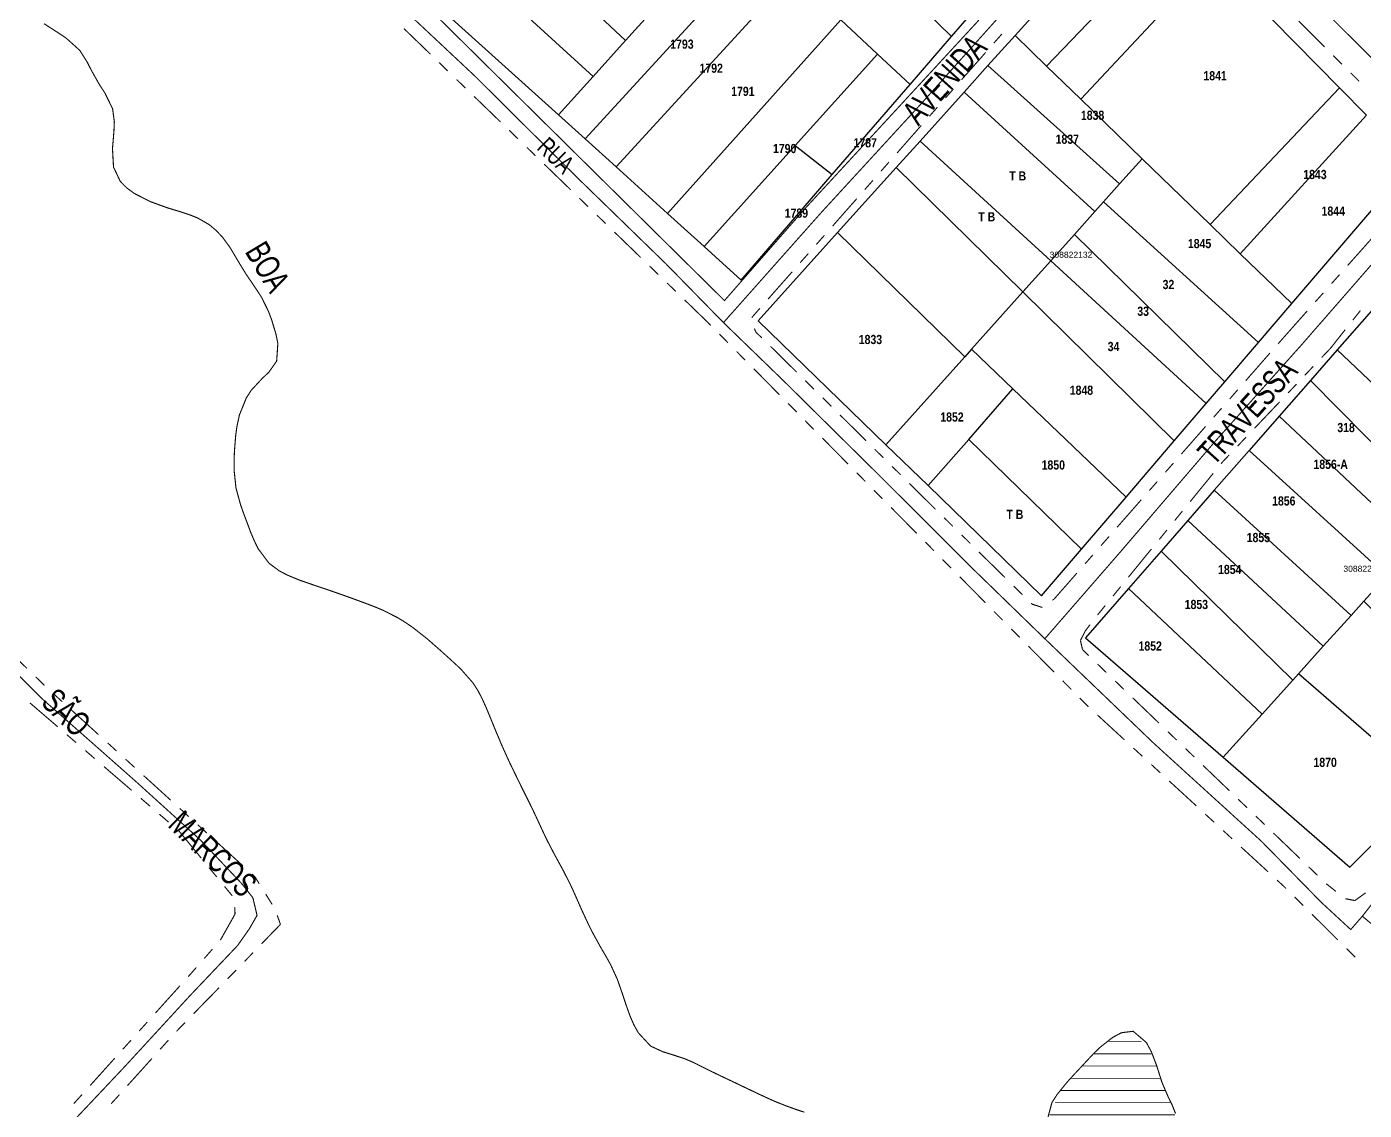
# Model space of a CAD drawing. Extents: x 204296 to 206006, y 4860262 to 4862155.
# Drawn here: x 204778.4 to 204997.6, y 4861196.7 to 4861374.4 of the extents above; entities that cross this region are included whole.
import ezdxf
from ezdxf.enums import TextEntityAlignment as Align

# ---------------------------------------------------------------- set-up
doc = ezdxf.new("R2010")
doc.units = 0
doc.header["$LTSCALE"] = 1.5
doc.header["$MEASUREMENT"] = 0
doc.linetypes.add('TRACO_25', pattern=[8, 3, -1, 1, -1, 1, -1])
for name, color, linetype in [('CD-MALHA-LOTES', 40, 'CONTINUOUS'), ('CD_TXT_QUADRA', 7, 'CONTINUOUS'), ('HD-CURSO-PERENE', 170, 'CONTINUOUS'), ('HD-HACH-HIDROG', 160, 'CONTINUOUS'), ('HD-LAGOS-PERENE', 170, 'CONTINUOUS'), ('HD-TXT-PERENE', 170, 'CONTINUOUS'), ('RU-QUADRAS', 6, 'CONTINUOUS'), ('SV-EIXO-RUA-N-PAV', 6, 'CONTINUOUS'), ('SV-RUA-NAO-PAV-S-GUIA-C-GUIA', 7, 'CONTINUOUS'), ('SV-TXT-RUA-N-PAV-S-GUIA-C-GUIA', 7, 'CONTINUOUS'), ('Th_NmrPot', 1, 'CONTINUOUS')]:
    doc.layers.add(name, color=color, linetype=linetype)
doc.styles.add('ARIAL', font='ARIAL.TTF')
doc.styles.add('MONOTXT', font='ARIAL.TTF', dxfattribs={"height": 0.2})
doc.styles.get("Standard").update_dxf_attribs({"font": 'swisscbo.ttf'})

# ---------------------------------------------------------------- blocks, each defined once
blk = doc.blocks.new('*X4')
at = {"layer": 'HD-HACH-HIDROG', "const_width": 0.13}
for points in [[(204953.355047, 4861205.924045), (204962.734165, 4861205.924139)], [(204955.755113, 4861207.924102), (204961.130431, 4861207.924156)], [(204951.359964, 4861203.923992), (204963.597731, 4861203.924115)], [(204949.567005, 4861201.923942), (204964.284359, 4861201.924089)], [(204947.819384, 4861199.923891), (204964.991341, 4861199.924063)], [(204946.928539, 4861197.923849), (204965.810386, 4861197.924038)], [(204946.037694, 4861195.923807), (204966.629431, 4861195.924013)], [(204946.183015, 4861193.923776), (204966.79523, 4861193.923982)], [(204947.018028, 4861191.923751), (204966.452152, 4861191.923945)], [(204947.747515, 4861189.923725), (204966.109073, 4861189.923909)], [(204947.861743, 4861187.923693), (204963.445907, 4861187.923849)], [(204947.975971, 4861185.923662), (204960.237828, 4861185.923784)], [(204949.471428, 4861183.923644), (204954.85528, 4861183.923697)]]:
    blk.add_lwpolyline(points, dxfattribs=at)

msp = doc.modelspace()

# ---------------------------------------------------------------- linework, layer by layer
at = {"layer": 'CD-MALHA-LOTES', "linetype": 'Continuous'}
for p, q in [((204901.87, 4861400.34), (204929.99, 4861372.78)), ((204961.79, 4861396.71), (204940.4, 4861372.95)), ((204852.5, 4861394.8), (204876.51, 4861372.1)), ((204945.56, 4861367.94), (204967.53, 4861390.87)), ((204846.77, 4861388.64), (204871.21, 4861366.2)), ((204898.85, 4861387.61), (204869.91, 4861355.99)), ((204951.18, 4861362.49), (204972.73, 4861385.59)), ((204993.59, 4861364.39), (204972.73, 4861385.59)), ((204840.85, 4861382.29), (204865.57, 4861359.91)), ((204874.99, 4861351.39), (204903.88, 4861382.92)), ((204929.99, 4861372.78), (204935.39, 4861379.05)), ((204876.51, 4861372.1), (204880.77, 4861376.84)), ((204883.41, 4861343.77), (204911.82, 4861375.51)), ((204911.82, 4861375.51), (204917.86, 4861369.87)), ((204923.19, 4861364.91), (204929.99, 4861372.78)), ((204940.4, 4861372.95), (204935.95, 4861368)), ((204940.4, 4861372.95), (204945.56, 4861367.94)), ((204871.21, 4861366.2), (204876.51, 4861372.1)), ((204917.86, 4861369.87), (204904.33, 4861354.88)), ((204923.19, 4861364.91), (204917.86, 4861369.87)), ((204865.57, 4861359.91), (204871.21, 4861366.2)), ((204935.95, 4861368), (204932.05, 4861363.67)), ((204957.53, 4861348.6), (204935.95, 4861368)), ((204945.56, 4861367.94), (204951.18, 4861362.49)), ((204910.43, 4861350.13), (204923.19, 4861364.91)), ((204972.37, 4861341.94), (204993.59, 4861364.39)), ((204998.01, 4861359.89), (204993.59, 4861364.39)), ((204932.05, 4861363.67), (204924.82, 4861355.64)), ((204932.05, 4861363.67), (204953.48, 4861344.08)), ((204951.18, 4861362.49), (204961.24, 4861352.74)), ((204865.57, 4861359.91), (204869.91, 4861355.99)), ((204977.31, 4861337.15), (204998.01, 4861359.89)), ((204869.91, 4861355.99), (204874.99, 4861351.39)), ((204924.82, 4861355.64), (204920.9, 4861351.28)), ((204946.23, 4861335.98), (204924.82, 4861355.64)), ((204904.33, 4861354.88), (204889.4, 4861338.35)), ((204904.33, 4861354.88), (204910.43, 4861350.13)), ((204874.99, 4861351.39), (204883.41, 4861343.77)), ((204920.9, 4861351.28), (204911.3, 4861340.62)), ((204920.9, 4861351.28), (204941.66, 4861330.88)), ((204961.24, 4861352.74), (204957.53, 4861348.6)), ((204961.24, 4861352.74), (204972.37, 4861341.94)), ((204985.74, 4861328.97), (205005.6, 4861352.18)), ((204895.5, 4861332.82), (204910.43, 4861350.13)), ((204957.53, 4861348.6), (204954.91, 4861345.68)), ((204953.48, 4861344.08), (204950.13, 4861340.33)), ((204954.91, 4861345.68), (204953.48, 4861344.08)), ((204954.91, 4861345.68), (204980.31, 4861322.62)), ((205014.18, 4861345.36), (204993.2, 4861321.38)), ((204883.41, 4861343.77), (204889.4, 4861338.35)), ((204972.37, 4861341.94), (204977.31, 4861337.15)), ((204911.3, 4861340.62), (204898.29, 4861326.17)), ((204932.17, 4861320.27), (204911.3, 4861340.62)), ((204950.13, 4861340.33), (204946.23, 4861335.98)), ((204950.13, 4861340.33), (204974.78, 4861316.17)), ((204889.4, 4861338.35), (204895.5, 4861332.82)), ((204946.23, 4861335.98), (204941.66, 4861330.88)), ((204946.23, 4861335.98), (204971.72, 4861312.59)), ((204977.31, 4861337.15), (204985.74, 4861328.97)), ((204933.25, 4861321.48), (204941.66, 4861330.88)), ((204941.66, 4861330.88), (204966.48, 4861306.47)), ((204980.31, 4861322.62), (204985.74, 4861328.97)), ((204898.29, 4861326.17), (204919.23, 4861305.83)), ((204974.78, 4861316.17), (204980.31, 4861322.62)), ((204932.17, 4861320.27), (204919.23, 4861305.83)), ((204933.25, 4861321.48), (204932.17, 4861320.27)), ((204940.05, 4861314.98), (204933.25, 4861321.48)), ((204993.2, 4861321.38), (204988.82, 4861316.37)), ((204993.2, 4861321.38), (205004.3, 4861310.81)), ((204971.72, 4861312.59), (204974.78, 4861316.17)), ((204988.82, 4861316.37), (204983.67, 4861310.49)), ((204988.82, 4861316.37), (205010.46, 4861294.44)), ((204932.79, 4861306.71), (204940.05, 4861314.98)), ((204958.58, 4861297.24), (204940.05, 4861314.98)), ((204966.48, 4861306.47), (204971.72, 4861312.59)), ((204983.67, 4861310.49), (204978.76, 4861304.87)), ((204983.67, 4861310.49), (205006.01, 4861289.51)), ((204919.23, 4861305.83), (204926.13, 4861299.13)), ((204926.13, 4861299.13), (204932.79, 4861306.71)), ((204932.79, 4861306.71), (204951.29, 4861288.72)), ((204958.58, 4861297.24), (204966.48, 4861306.47)), ((204978.76, 4861304.87), (204973.05, 4861298.35)), ((204978.76, 4861304.87), (205001.34, 4861284.32)), ((204926.13, 4861299.13), (204944.73, 4861281.05)), ((204973.05, 4861298.35), (204968.71, 4861293.38)), ((204973.05, 4861298.35), (204995.49, 4861277.83)), ((204951.29, 4861288.72), (204958.58, 4861297.24)), ((204968.71, 4861293.38), (204964.34, 4861288.39)), ((204968.71, 4861293.38), (204990.92, 4861272.77)), ((204944.73, 4861281.05), (204951.29, 4861288.72)), ((204964.34, 4861288.39), (204958.96, 4861282.24)), ((204964.34, 4861288.39), (204985.93, 4861267.23)), ((204997.59, 4861280.16), (205001.34, 4861284.32)), ((204958.96, 4861282.24), (204951.91, 4861274.18)), ((204958.96, 4861282.24), (204980.88, 4861261.63)), ((204995.49, 4861277.83), (204997.59, 4861280.16)), ((204997.59, 4861280.16), (205018.13, 4861259.55)), ((204990.92, 4861272.77), (204995.49, 4861277.83)), ((204951.91, 4861274.18), (204974.51, 4861254.56)), ((204986.88, 4861268.28), (204990.92, 4861272.77)), ((204985.93, 4861267.23), (204986.88, 4861268.28)), ((205008.26, 4861249.61), (204986.88, 4861268.28)), ((204980.88, 4861261.63), (204985.93, 4861267.23)), ((204974.51, 4861254.56), (204980.88, 4861261.63)), ((204974.51, 4861254.56), (204995.27, 4861236.53)), ((204995.27, 4861236.53), (205008.26, 4861249.61))]:
    msp.add_line(p, q, dxfattribs=at)
at = {"layer": 'HD-CURSO-PERENE', "const_width": 0.18, "flags": 128}
msp.add_lwpolyline([(204905.84, 4861196.36), (204904.42, 4861196.83), (204903, 4861197.34), (204900.93, 4861198.16), (204898.21, 4861199.41), (204896.86, 4861200.06), (204894.16, 4861201.35), (204892.8, 4861201.99), (204890.26, 4861203.21), (204887.58, 4861204.55), (204886.2, 4861205.14), (204884.08, 4861205.83), (204882.62, 4861206.28), (204880.65, 4861207.2), (204878.65, 4861209.36), (204877.89, 4861210.71), (204877.27, 4861212.15), (204876.64, 4861213.9), (204876.17, 4861215.33), (204875.2, 4861218.14), (204874.05, 4861220.63), (204873.32, 4861221.94), (204872.55, 4861223.24), (204871.25, 4861225.59), (204870.57, 4861226.92), (204869.34, 4861229.55), (204868.74, 4861230.92), (204868.13, 4861232.3), (204867.51, 4861233.66), (204866.3, 4861236.04), (204865.58, 4861237.36), (204864.86, 4861238.67), (204863.55, 4861241.21), (204862.91, 4861242.57), (204862.28, 4861243.93), (204861.65, 4861245.29), (204860.75, 4861247.16), (204859.41, 4861249.84), (204858.25, 4861252.22), (204857.6, 4861253.57), (204856.97, 4861254.93), (204856.21, 4861256.63), (204855.05, 4861259.39), (204854.49, 4861260.78), (204853.68, 4861262.73), (204853.06, 4861264.11), (204852.37, 4861265.44), (204851.54, 4861266.75), (204849.57, 4861268.99), (204848.47, 4861270.03), (204846.29, 4861272), (204844.04, 4861273.98), (204841.71, 4861275.82), (204840.47, 4861276.67), (204839.19, 4861277.46), (204836.74, 4861278.7), (204835.36, 4861279.27), (204833.95, 4861279.81), (204831.94, 4861280.55), (204830.53, 4861281.06), (204827.7, 4861282.05), (204825.9, 4861282.65), (204823.06, 4861283.63), (204821.14, 4861284.43), (204819.79, 4861285.13), (204818.08, 4861286.4), (204816.32, 4861288.76), (204815.65, 4861290.12), (204815.06, 4861291.54), (204814.52, 4861292.99), (204813.93, 4861294.55), (204813.43, 4861295.97), (204812.67, 4861298.75), (204812.36, 4861301.71), (204812.36, 4861303.22), (204812.42, 4861304.73), (204812.62, 4861307.27), (204812.82, 4861308.76), (204813.24, 4861310.71), (204814.36, 4861313.49), (204815.18, 4861314.77), (204816.96, 4861316.68), (204818.08, 4861317.75), (204819.34, 4861319.53), (204819.54, 4861322.44), (204819.22, 4861324), (204818.53, 4861326.29), (204818, 4861327.7), (204816.85, 4861330.04), (204815.2, 4861332.53), (204814.34, 4861333.78), (204813.25, 4861335.56), (204811.72, 4861338.15), (204810.5, 4861339.82), (204809.47, 4861340.93), (204808.32, 4861341.9), (204806.41, 4861343.01), (204805.02, 4861343.56), (204803.58, 4861344.03), (204801.41, 4861344.69), (204798.61, 4861345.71), (204796.01, 4861347.04), (204794.75, 4861347.96), (204793.7, 4861349.03), (204792.6, 4861351.36), (204792.43, 4861354.4), (204792.67, 4861357.28), (204792.73, 4861358.81), (204792.45, 4861360.94), (204791.15, 4861363.58), (204790.3, 4861364.86), (204788.99, 4861367.19), (204788.31, 4861368.54), (204787.08, 4861370.49), (204784.88, 4861372.48), (204783.62, 4861373.33), (204781.2, 4861374.89)], dxfattribs=at)
at = {"layer": 'HD-LAGOS-PERENE', "const_width": 0.18, "flags": 128}
msp.add_lwpolyline([(204945.68, 4861195.12), (204946.43, 4861197.93), (204947.3, 4861199.28), (204948.86, 4861201.21), (204949.87, 4861202.33), (204951.31, 4861203.87), (204953.29, 4861206), (204954.4, 4861207.06), (204956.4, 4861208.63), (204957.83, 4861209.39), (204959.76, 4861209.63), (204961.92, 4861207.78), (204962.72, 4861206.3), (204963.59, 4861204.04), (204964.48, 4861201.23), (204965.48, 4861198.89), (204966.14, 4861197.54), (204966.7, 4861196.13)], dxfattribs=at)
at = {"layer": 'RU-QUADRAS', "linetype": 'Continuous', "const_width": 0.01}
msp.add_lwpolyline([(204898.29, 4861326.17), (204911.3, 4861340.62), (204920.9, 4861351.28), (204924.82, 4861355.64), (204932.05, 4861363.67), (204935.95, 4861368), (204940.4, 4861372.95), (204961.79, 4861396.71), (204967.53, 4861390.87), (204972.73, 4861385.59), (204993.59, 4861364.39), (204998.01, 4861359.89), (205005.6, 4861352.18), (204985.74, 4861328.97), (204980.31, 4861322.62), (204974.78, 4861316.17), (204971.72, 4861312.59), (204966.48, 4861306.47), (204958.58, 4861297.24), (204951.29, 4861288.72), (204944.73, 4861281.05), (204926.13, 4861299.13), (204919.23, 4861305.83), (204898.29, 4861326.17)], close=True, dxfattribs=at)
for points in [[(204935.39, 4861379.05), (204929.99, 4861372.78), (204923.19, 4861364.91), (204910.43, 4861350.13), (204895.5, 4861332.82), (204889.4, 4861338.35), (204883.41, 4861343.77), (204874.99, 4861351.39), (204869.91, 4861355.99), (204865.57, 4861359.91), (204840.85, 4861382.29)], [(205008.26, 4861249.61), (204995.27, 4861236.53), (204974.51, 4861254.56), (204951.91, 4861274.18), (204951.91, 4861274.18), (204958.96, 4861282.24), (204964.34, 4861288.39), (204968.71, 4861293.38), (204973.05, 4861298.35), (204978.76, 4861304.87), (204983.67, 4861310.49), (204988.82, 4861316.37), (204993.2, 4861321.38), (205014.18, 4861345.36)]]:
    msp.add_lwpolyline(points, dxfattribs=at)
at = {"layer": 'SV-EIXO-RUA-N-PAV', "const_width": 0.18, "flags": 128}
for points in [[(204859.76, 4861511.16), (204878.27, 4861490.43), (204888.26, 4861478.09), (204899, 4861467.14), (204904.9, 4861462.11), (204912.54, 4861455.3), (204955.91, 4861410), (204962.89, 4861404.09), (204970.99, 4861397.24), (204989.51, 4861378.55), (205002.55, 4861365.58), (205014.18, 4861354.64)], [(204892.59, 4861325.86), (204908.67, 4861343.97), (204924.78, 4861361.52), (204938, 4861376.27), (204949.32, 4861389.84), (204958.43, 4861400.32), (204962.89, 4861404.09), (204969.69, 4861410.97), (204983.31, 4861426.52), (205001.02, 4861446.71), (205010.73, 4861458.17), (205021.25, 4861470.85), (205029.62, 4861480.48), (205043.61, 4861495.69), (205055.56, 4861508.65)], [(204945.27, 4861274.01), (204957.57, 4861288.15), (204973.04, 4861306.21), (204987.16, 4861321.99), (204998.56, 4861335.06), (205011.72, 4861351.02), (205013.27, 4861353.3), (205014.18, 4861354.64), (205018.79, 4861361.35), (205031.61, 4861374.68), (205038.62, 4861381.85), (205050.88, 4861396.19), (205060.5, 4861408.18), (205065.07, 4861414.17), (205071.65, 4861423.74), (205077.33, 4861430.99), (205096.48, 4861449.34), (205106.05, 4861459.31)], [(205005.33, 4861221.78), (204997.32, 4861228.5), (204995.42, 4861226.31), (204990.6, 4861230.77), (204980.79, 4861240.78), (204963.08, 4861256.91), (204945.27, 4861274.01), (204932.74, 4861286.19), (204918.47, 4861300.46), (204902.29, 4861316.46), (204892.59, 4861325.86), (204883.13, 4861335.53), (204868.73, 4861349.53), (204859.3, 4861358.87), (204851.88, 4861366.25), (204836.77, 4861380.43), (204832.06, 4861384.76), (204825.13, 4861391.88), (204814.05, 4861403.16), (204809.1, 4861409), (204796.44, 4861423.65), (204784.66, 4861436.39), (204768.12, 4861452.93)], [(204776.4, 4861268.65), (204780.78, 4861264.26), (204789.08, 4861256.95), (204796.33, 4861250.54), (204806.87, 4861240.98), (204813.68, 4861233.78), (204815.44, 4861231.53), (204816.13, 4861228.64), (204814.9, 4861226.49), (204812.94, 4861223.69), (204805.13, 4861215.47), (204794.51, 4861203.91), (204784.34, 4861193.13), (204769.94, 4861177.02)], [(204997.32, 4861228.5), (204999.96, 4861231.87)]]:
    msp.add_lwpolyline(points, dxfattribs=at)
at = {"layer": 'SV-RUA-NAO-PAV-S-GUIA-C-GUIA', "linetype": 'TRACO_25', "const_width": 0.18, "flags": 128}
msp.add_lwpolyline([(204892.75, 4861329.47), (204905.8, 4861344.39), (204934.23, 4861375.22), (204953.41, 4861398.27), (204955.02, 4861400.43), (204955.06, 4861402.31), (204954.39, 4861403.88), (204953.65, 4861405.59), (204920.8, 4861439.58), (204905.28, 4861455.7), (204903.46, 4861456.13), (204902.18, 4861455.69), (204900.27, 4861454.25), (204897.53, 4861451.69), (204893.36, 4861447.48), (204884.89, 4861436.63), (204874.97, 4861424.15), (204865.93, 4861411.38), (204852.45, 4861394.3), (204844.18, 4861384.87), (204840.52, 4861380.86), (204844.77, 4861376.91)], close=True, dxfattribs=at)
for points in [[(204991.14, 4861371.06), (204986.89, 4861375.3)], [(204840.22, 4861374.07), (204844.53, 4861369.9)], [(204938.23, 4861373.19), (204936.91, 4861371.69)], [(204845.97, 4861368.51), (204847.4, 4861367.12)], [(204935.59, 4861370.19), (204931.62, 4861365.69)], [(204993.98, 4861368.24), (204992.56, 4861369.65)], [(204996.81, 4861365.42), (204995.4, 4861366.83)], [(204848.84, 4861365.73), (204850.28, 4861364.34)], [(204930.3, 4861364.19), (204928.98, 4861362.69)], [(204851.72, 4861362.95), (204856.03, 4861358.78)], [(204927.66, 4861361.19), (204926.34, 4861359.69)], [(204857.47, 4861357.39), (204858.9, 4861356)], [(204925.01, 4861358.19), (204921.05, 4861353.68)], [(204860.34, 4861354.61), (204861.78, 4861353.22)], [(204863.22, 4861351.83), (204867.53, 4861347.65)], [(204919.72, 4861352.18), (204918.4, 4861350.68)], [(204917.08, 4861349.18), (204915.76, 4861347.68)], [(204868.97, 4861346.26), (204870.4, 4861344.87)], [(204914.44, 4861346.18), (204913.77, 4861345.43)], [(204913.48, 4861345.1), (204910.47, 4861341.68)], [(204913.77, 4861345.43), (204913.48, 4861345.1)], [(204871.84, 4861343.48), (204873.28, 4861342.09)], [(204874.72, 4861340.7), (204879.03, 4861336.53)], [(204909.14, 4861340.18), (204907.82, 4861338.68)], [(204994.92, 4861335.23), (204998.91, 4861339.71)], [(204906.49, 4861337.18), (204905.17, 4861335.68)], [(204880.47, 4861335.14), (204881.9, 4861333.75)], [(204903.85, 4861334.19), (204899.88, 4861329.69)], [(204992.26, 4861332.24), (204993.59, 4861333.73)], [(204883.34, 4861332.36), (204884.78, 4861330.97)], [(204886.22, 4861329.58), (204889.81, 4861326.1)], [(204989.6, 4861329.25), (204990.93, 4861330.74)], [(204898.55, 4861328.19), (204897.23, 4861326.69)], [(204984.29, 4861323.27), (204988.27, 4861327.75)], [(204997, 4861327.83), (204995.76, 4861326.26)], [(204889.81, 4861326.1), (204889.95, 4861325.97)], [(204889.95, 4861325.97), (204890.52, 4861325.39)], [(204897.66, 4861324.89), (204897.92, 4861324.26)], [(204897.92, 4861324.26), (204898.88, 4861323.36)], [(204994.51, 4861324.7), (204992.65, 4861322.34)], [(204891.92, 4861323.97), (204893.33, 4861322.55)], [(204983.5, 4861322.37), (204984.16, 4861323.12)], [(204984.16, 4861323.12), (204984.29, 4861323.27)], [(204992.65, 4861322.34), (204992.13, 4861321.68)], [(204894.74, 4861321.13), (204896.14, 4861319.71)], [(204900.31, 4861321.96), (204904.58, 4861317.74)], [(204978.22, 4861316.35), (204982.18, 4861320.87)], [(204992.13, 4861321.68), (204990.65, 4861320.12)], [(204897.55, 4861318.29), (204901.77, 4861314.02)], [(204989.27, 4861318.67), (204987.89, 4861317.22)], [(204906, 4861316.34), (204907.43, 4861314.93)], [(204986.52, 4861315.77), (204985.14, 4861314.31)], [(204908.85, 4861313.53), (204910.27, 4861312.12)], [(204975.59, 4861313.35), (204976.9, 4861314.85)], [(204903.18, 4861312.6), (204904.59, 4861311.18)], [(204972.95, 4861310.34), (204974.27, 4861311.84)], [(204983.76, 4861312.86), (204979.63, 4861308.51)], [(204905.99, 4861309.76), (204907.4, 4861308.33)], [(204911.69, 4861310.72), (204915.96, 4861306.5)], [(204908.81, 4861306.91), (204913.03, 4861302.65)], [(204967.67, 4861304.32), (204971.63, 4861308.84)], [(204978.25, 4861307.06), (204976.88, 4861305.61)], [(204917.38, 4861305.09), (204918.81, 4861303.69)], [(204965.04, 4861301.32), (204966.35, 4861302.82)], [(204974.42, 4861303.02), (204974.15, 4861302.69)], [(204974.81, 4861303.43), (204974.42, 4861303.02)], [(204975.5, 4861304.16), (204974.81, 4861303.43)], [(204914.43, 4861301.23), (204915.84, 4861299.81)], [(204920.23, 4861302.28), (204921.65, 4861300.88)], [(204972.88, 4861301.14), (204969.09, 4861296.49)], [(204917.25, 4861298.38), (204918.65, 4861296.96)], [(204923.07, 4861299.47), (204927.34, 4861295.25)], [(204962.4, 4861298.31), (204963.72, 4861299.81)], [(204957.12, 4861292.29), (204961.08, 4861296.81)], [(204920.06, 4861295.54), (204924.28, 4861291.28)], [(204928.77, 4861293.85), (204930.19, 4861292.45)], [(204967.82, 4861294.94), (204966.56, 4861293.39)], [(204965.29, 4861291.84), (204964.03, 4861290.29)], [(204925.69, 4861289.86), (204927.1, 4861288.43)], [(204931.62, 4861291.05), (204933.05, 4861289.64)], [(204954.49, 4861289.29), (204955.81, 4861290.79)], [(204928.5, 4861287.01), (204929.91, 4861285.59)], [(204934.47, 4861288.24), (204938.75, 4861284.04)], [(204951.85, 4861286.28), (204953.17, 4861287.78)], [(204962.76, 4861288.75), (204958.97, 4861284.1)], [(204946.79, 4861280.51), (204950.53, 4861284.78)], [(204931.32, 4861284.17), (204935.54, 4861279.91)], [(204940.18, 4861282.64), (204941.61, 4861281.23)], [(204946.52, 4861280.33), (204946.79, 4861280.51)], [(204957.7, 4861282.55), (204956.44, 4861281)], [(204936.94, 4861278.48), (204938.35, 4861277.06)], [(204943.03, 4861279.83), (204943.19, 4861279.68)], [(204943.19, 4861279.68), (204943.93, 4861279.44)], [(204943.93, 4861279.44), (204944.81, 4861279.15)], [(204944.81, 4861279.15), (204944.87, 4861279.19)], [(204955.17, 4861279.45), (204953.91, 4861277.9)], [(204952.69, 4861276.32), (204952.08, 4861275.53)], [(204939.76, 4861275.64), (204941.17, 4861274.22)], [(204951.92, 4861275.32), (204951.13, 4861273.77)], [(204952.08, 4861275.53), (204951.92, 4861275.32)], [(204774.08, 4861273.31), (204778.4, 4861269.15)], [(204942.57, 4861272.8), (204946.79, 4861268.53)], [(204951.13, 4861273.77), (204951.11, 4861273.72)], [(204951.11, 4861273.72), (204951.32, 4861272.8)], [(204951.32, 4861272.8), (204951.45, 4861272.22)], [(204951.45, 4861272.22), (204952.47, 4861271.24)], [(204953.91, 4861269.86), (204955.35, 4861268.47)], [(204779.84, 4861267.76), (204781.27, 4861266.37)], [(204948.2, 4861267.11), (204949.61, 4861265.69)], [(204956.79, 4861267.09), (204958.23, 4861265.7)], [(204778.89, 4861263.49), (204783.44, 4861259.58)], [(204782.74, 4861265.01), (204784.22, 4861263.66)], [(204951.01, 4861264.27), (204951.72, 4861263.56)], [(204951.72, 4861263.56), (204952.3, 4861262.97)], [(204952.3, 4861262.97), (204952.43, 4861262.85)], [(204959.68, 4861264.31), (204964, 4861260.16)], [(204785.7, 4861262.32), (204790.14, 4861258.28)], [(204953.9, 4861261.5), (204958.31, 4861257.44)], [(204965.44, 4861258.77), (204966.89, 4861257.38)], [(204784.95, 4861258.27), (204786.47, 4861256.97)], [(204791.62, 4861256.94), (204793.1, 4861255.59)], [(204787.99, 4861255.67), (204789.5, 4861254.36)], [(204794.58, 4861254.25), (204796.06, 4861252.9)], [(204959.79, 4861256.08), (204961.26, 4861254.73)], [(204968.33, 4861256), (204969.77, 4861254.61)], [(204791.02, 4861253.06), (204795.57, 4861249.14)], [(204962.73, 4861253.38), (204964.2, 4861252.02)], [(204971.21, 4861253.23), (204975.54, 4861249.07)], [(204797.54, 4861251.56), (204801.98, 4861247.52)], [(204965.67, 4861250.67), (204970.09, 4861246.61)], [(204797.08, 4861247.84), (204798.6, 4861246.54)], [(204976.98, 4861247.68), (204978.42, 4861246.3)], [(204803.46, 4861246.18), (204804.94, 4861244.83)], [(204800.12, 4861245.23), (204801.63, 4861243.93)], [(204806.42, 4861243.49), (204807.9, 4861242.14)], [(204971.56, 4861245.25), (204973.04, 4861243.9)], [(204979.86, 4861244.91), (204981.31, 4861243.53)], [(204803.15, 4861242.62), (204803.37, 4861242.43)], [(204803.37, 4861242.43), (204806.99, 4861238.02)], [(204974.51, 4861242.55), (204975.98, 4861241.19)], [(204982.75, 4861242.14), (204987.07, 4861237.98)], [(204809.38, 4861240.8), (204813.82, 4861236.76)], [(204977.45, 4861239.84), (204981.87, 4861235.78)], [(204988.52, 4861236.6), (204989.96, 4861235.21)], [(204808.26, 4861236.47), (204809.53, 4861234.93)], [(204815.3, 4861235.42), (204815.76, 4861235)], [(204815.76, 4861235), (204816.49, 4861233.83)], [(204983.34, 4861234.42), (204984.08, 4861233.74)], [(204810.8, 4861233.38), (204812.07, 4861231.84)], [(204817.55, 4861232.13), (204818.61, 4861230.43)], [(204984.08, 4861233.74), (204984.48, 4861233.38)], [(204984.48, 4861233.38), (204984.8, 4861233.06)], [(204991.4, 4861233.83), (204992.97, 4861232.58)], [(204997.26, 4861231.9), (204997.87, 4861232.34)], [(204812.46, 4861229.95), (204812.52, 4861228.95)], [(204986.22, 4861231.65), (204987.64, 4861230.24)], [(204994.55, 4861231.38), (204995.53, 4861231.18)], [(204995.53, 4861231.18), (204996.09, 4861231.07)], [(204996.09, 4861231.07), (204997.26, 4861231.9)], [(204812.52, 4861228.85), (204810.61, 4861225.45)], [(204812.52, 4861228.95), (204812.52, 4861228.85)], [(204819.44, 4861228.63), (204819.78, 4861227.69)], [(204989.06, 4861228.83), (204993.31, 4861224.6)], [(204819.96, 4861227.16), (204816.87, 4861223.97)], [(204819.78, 4861227.69), (204819.96, 4861227.16)], [(204810.61, 4861225.45), (204810.12, 4861224.58)], [(204810.12, 4861224.58), (204810.12, 4861224.58)], [(204808.8, 4861223.08), (204807.48, 4861221.58)], [(204815.48, 4861222.53), (204814.09, 4861221.1)], [(204994.73, 4861223.19), (204996.15, 4861221.78)], [(204805.24, 4861219.03), (204804.83, 4861218.58)], [(204805.5, 4861219.33), (204805.24, 4861219.03)], [(204806.16, 4861220.08), (204805.5, 4861219.33)], [(204812.7, 4861219.66), (204811.3, 4861218.23)], [(204803.49, 4861217.09), (204799.48, 4861212.63)], [(204809.91, 4861216.79), (204805.72, 4861212.5)], [(204798.14, 4861211.15), (204796.8, 4861209.66)], [(204804.33, 4861211.06), (204802.93, 4861209.63)], [(204795.47, 4861208.17), (204794.13, 4861206.69)], [(204801.58, 4861208.16), (204800.24, 4861206.67)], [(204792.79, 4861205.2), (204788.78, 4861200.74)], [(204798.91, 4861205.18), (204794.89, 4861200.72)], [(204787.44, 4861199.26), (204786.1, 4861197.77)], [(204793.56, 4861199.23), (204792.22, 4861197.75)]]:
    msp.add_lwpolyline(points, dxfattribs=at)

# ---------------------------------------------------------------- block references
at = {"layer": 'HD-LAGOS-PERENE'}
msp.add_blockref('*X4', (0, 0), dxfattribs=at)

# ---------------------------------------------------------------- texts
at = {"layer": 'CD_TXT_QUADRA', "linetype": 'Continuous', "style": 'MONOTXT'}
for s, p in [('308822132', (204946.07, 4861336.48)), ('308822161', (204994.22, 4861284.99))]:
    msp.add_text(s, height=1, rotation=0.1, dxfattribs=at).set_placement(p)
at = {"layer": 'HD-TXT-PERENE', "style": 'ARIAL', "width": 0.7}
msp.add_text('BOA', height=4, rotation=301, dxfattribs=at).set_placement((204814.04, 4861337.51))
at = {"layer": 'SV-TXT-RUA-N-PAV-S-GUIA-C-GUIA', "style": 'ARIAL', "width": 0.7}
for s, height, rotation, p in [('AVENIDA', 4, 48, (204924.55, 4861357.99)), ('RUA', 3, 316, (204861.83, 4861354.36)), ('TRAVESSA', 4, 48, (204972.98, 4861302.24)), ('TV.               SÃO                   MARCOS', 4, 316, (204764.43, 4861278.91))]:
    msp.add_text(s, height=height, rotation=rotation, dxfattribs=at).set_placement(p)
at = {"layer": 'Th_NmrPot', "color": 1}
for s, p in [('1793', (204883.87, 4861371.53)), ('1792', (204888.67, 4861367.58)), ('1841', (204971.27, 4861366.35)), ('1791', (204893.86, 4861363.79)), ('1838', (204951.19, 4861359.86)), ('1790', (204900.71, 4861354.41)), ('1787', (204913.92, 4861355.35)), ('1837', (204947.04, 4861355.94)), ('T B', (204939.44, 4861349.92)), ('1843', (204987.64, 4861350.15)), ('1789', (204902.63, 4861343.81)), ('1844', (204990.64, 4861344.14)), ('T B', (204934.37, 4861343.22)), ('1845', (204968.73, 4861338.82)), ('32', (204964.58, 4861332.11)), ('33', (204960.43, 4861327.72)), ('1833', (204914.77, 4861323.09)), ('34', (204955.58, 4861321.94)), ('1848', (204949.36, 4861314.77)), ('1852', (204928.14, 4861310.37)), ('318', (204993.22, 4861308.65)), ('1850', (204944.75, 4861302.51)), ('1856-A', (204989.31, 4861302.62)), ('1856', (204982.53, 4861296.61)), ('T B', (204938.98, 4861294.41)), ('1855', (204978.36, 4861290.61)), ('1854', (204973.67, 4861285.37)), ('1853', (204968.2, 4861279.63)), ('1852', (204960.63, 4861272.82)), ('1870', (204989.31, 4861253.74))]:
    msp.add_text(s, height=1.5, dxfattribs=at).set_placement(p, align=Align.MIDDLE_LEFT)

doc.saveas('drawing.dxf')
